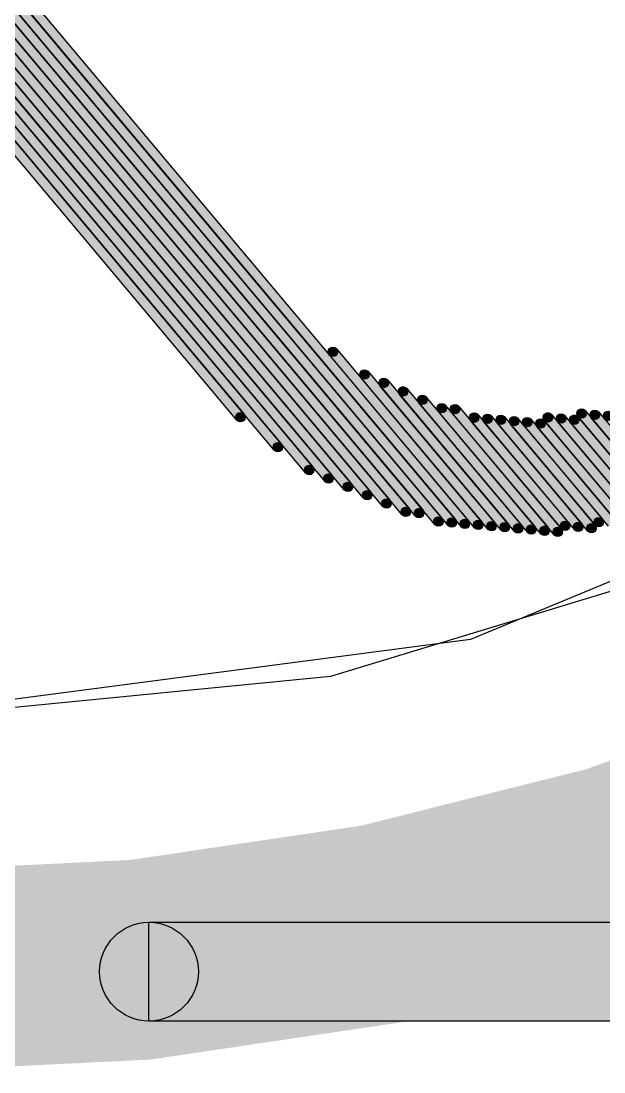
# Model space of a CAD drawing. Header units: millimetres. Extents: x -4 to 157, y -60 to 103.
# Drawn here: x 112.86 to 115.184, y -24.613 to -20.422 of the extents above; entities that cross this region are included whole.
import ezdxf

# ---------------------------------------------------------------- set-up
doc = ezdxf.new("R2010")
doc.units = ezdxf.units.MM
for name, color, linetype, true_color in [('BottomLayer', 5, 'Continuous', 0x0000ff), ('BottomSolder', 6, 'Continuous', 0xff00ff), ('KeepOutLayer', 6, 'Continuous', 0xff00ff), ('Mechanical18', 7, 'Continuous', 0x7f7f00), ('MidLayer1', 7, 'Continuous', 0x7f0000), ('MidLayer2', 7, 'Continuous', 0x3f7f00), ('TopLayer', 1, 'Continuous', 0xff0000)]:
    doc.layers.add(name, color=color, linetype=linetype, true_color=true_color)

msp = doc.modelspace()

# ---------------------------------------------------------------- hatches: boundary and pattern name
at = {"layer": 'BottomSolder', "true_color": 0xff00ff}
for points in [[(91.26185127787458, 5.393394957520172), (91.29060872212541, 5.417525042479827), (114.6440787221254, -22.41437495752018), (114.6153212778746, -22.43850504247983)], [(91.25712141092342, 5.340334798958711), (91.28587858907659, 5.364465201041291), (114.5914885890766, -22.40977479895871), (114.5627314109234, -22.43390520104128)], [(91.25251135340943, 5.287534867500796), (91.28126864659058, 5.311665132499204), (114.5384886465906, -22.40517486750079), (114.5097313534094, -22.4293051324992)], [(91.27204139168794, 5.205804821882456), (91.30079860831208, 5.229935178117543), (114.4615286083121, -22.37173482188246), (114.4327713916879, -22.39586517811755)], [(91.26756129113903, 5.153134941712061), (91.29631870886098, 5.17726505828794), (114.408618708861, -22.36715494171206), (114.379861291139, -22.39128505828794)], [(91.28697133506384, 5.071324889364217), (91.31572866493616, 5.095455110635783), (114.3315186649362, -22.33374488936422), (114.3027613350638, -22.35787511063578)], [(91.30639135984194, 4.989794859834834), (91.33514864015805, 5.013925140165163), (114.254638640158, -22.30039485983483), (114.2258813598419, -22.32452514016516)], [(91.3259412902824, 4.908274942732966), (91.35469870971761, 4.932405057267033), (114.1775087097176, -22.26701494273296), (114.1487512902824, -22.29114505726704)], [(91.3453513813059, 4.826484834255194), (91.3741086186941, 4.850615165744809), (114.1006286186941, -22.23363483425519), (114.0718713813059, -22.25776516574481)], [(91.36490136613389, 4.744894852336405), (91.39365863386611, 4.769025147663598), (114.0235986338661, -22.2001948523364), (113.9948413661339, -22.2243251476636)], [(91.43272134239808, 4.605794880623606), (91.46147865760193, 4.629925119376392), (113.8983186576019, -22.10927488062362), (113.8695613423981, -22.13340511937638)], [(91.52440135051188, 4.43791487095395), (91.55315864948811, 4.462045129046054), (113.7488886494881, -21.98977487095395), (113.7201313505119, -22.01390512904604)], [(114.0892522455283, -21.75309619560393), (114.1180077544717, -21.72896380439607), (114.6971077544717, -22.41900380439606), (114.6683522455283, -22.44313619560393)], [(114.2146503892077, -21.84401398331652), (114.2434096107923, -21.81988601668348), (114.7499596107923, -22.42366601668348), (114.7212003892077, -22.44779398331652)], [(114.2916447638131, -21.87737919568858), (114.320395236187, -21.85324080431142), (114.802945236187, -22.42799080431142), (114.774194763813, -22.45212919568858)], [(114.3685424271907, -21.91070641206463), (114.3972975728093, -21.88657358793537), (114.8557475728093, -22.43283358793537), (114.8269924271907, -22.45696641206463)], [(114.4454736429621, -21.94422786055268), (114.4742263570379, -21.92009213944732), (114.9085863570379, -22.43754213944732), (114.8798336429621, -22.46167786055268)], [(114.5226285380103, -21.97742177644627), (114.5513914619897, -21.95329822355373), (114.9613914619897, -22.44214822355373), (114.9326285380103, -22.46627177644627)], [(114.5755877156682, -21.98199079588577), (114.6043522843318, -21.95786920411422), (115.0143122843318, -22.44673920411423), (114.9855477156682, -22.47086079588577)], [(114.6524492307925, -22.0154726024141), (114.6812107692075, -21.9913473975859), (115.0430107692075, -22.42267739758591), (115.0142492307925, -22.4468026024141)], [(114.7053820122736, -22.02018591765847), (114.7341379877263, -21.99605408234153), (115.0959479877263, -22.42719408234153), (115.0671920122737, -22.45132591765847)], [(114.7580729475366, -22.02463703204878), (114.7868270524634, -22.00050296795123), (115.1488870524634, -22.43187296795122), (115.1201329475367, -22.45600703204877)], [(114.9455799972964, -22.01441351616422), (114.9743400027036, -21.99028648383578), (115.3121100027036, -22.39291648383578), (115.2833499972964, -22.41704351616421)], [(114.9984498380536, -22.01891332634037), (115.0272101619464, -21.99478667365963), (115.3650801619465, -22.39754667365963), (115.3363198380536, -22.42167332634036)], [(115.0513514321325, -22.02363522631703), (115.0801085678675, -21.99950477368297), (115.3937685678675, -22.37330477368297), (115.3650114321325, -22.39743522631703)], [(115.0801514626053, -21.99952526263237), (115.1089085373947, -21.97539473736763), (115.4225785373947, -22.34920473736763), (115.3938214626053, -22.37333526263237)], [(115.1329241211024, -22.0042984301349), (115.1616758788976, -21.9801615698651), (115.4754358788976, -22.3539115698651), (115.4466841211024, -22.3780484301349)], [(114.8110706157724, -22.02931425336415), (114.8398293842276, -22.00518574663585), (115.1776093842276, -22.40778574663585), (115.1488506157724, -22.43191425336415)], [(114.8638727825763, -22.03393683550696), (114.8926272174237, -22.00980316449304), (115.2305472174237, -22.41242316449304), (115.2017927825763, -22.43655683550696)], [(114.9168616520075, -22.03860548834512), (114.9456183479925, -22.01447451165488), (115.2592983479925, -22.38828451165488), (115.2305416520075, -22.41241548834513)]]:
    msp.add_hatch(color=6, dxfattribs=at).paths.add_polyline_path(points, flags=0)
h = msp.add_hatch(color=6, dxfattribs=at)
edge = h.paths.add_edge_path(flags=0)
edge.add_arc((114.10363, -21.74103), 0.01877, 0, 360)
h = msp.add_hatch(color=6, dxfattribs=at)
edge = h.paths.add_edge_path(flags=0)
edge.add_arc((114.22903, -21.83195), 0.01877, 0, 360)
h = msp.add_hatch(color=6, dxfattribs=at)
edge = h.paths.add_edge_path(flags=0)
edge.add_arc((114.30602, -21.86531), 0.01877, 0, 360)
h = msp.add_hatch(color=6, dxfattribs=at)
edge = h.paths.add_edge_path(flags=0)
edge.add_arc((114.38292, -21.89864), 0.01877, 0, 360)
h = msp.add_hatch(color=6, dxfattribs=at)
edge = h.paths.add_edge_path(flags=0)
edge.add_arc((114.45985, -21.93216), 0.01877, 0, 360)
h = msp.add_hatch(color=6, dxfattribs=at)
edge = h.paths.add_edge_path(flags=0)
edge.add_arc((114.53701, -21.96536), 0.01877, 0, 360)
h = msp.add_hatch(color=6, dxfattribs=at)
edge = h.paths.add_edge_path(flags=0)
edge.add_arc((114.58997, -21.96993), 0.01877, 0, 360)
h = msp.add_hatch(color=6, dxfattribs=at)
edge = h.paths.add_edge_path(flags=0)
edge.add_arc((113.73451, -22.00184), 0.01877, 0, 360)
h = msp.add_hatch(color=6, dxfattribs=at)
edge = h.paths.add_edge_path(flags=0)
edge.add_arc((114.66683, -22.00341), 0.01877, 0, 360)
h = msp.add_hatch(color=6, dxfattribs=at)
edge = h.paths.add_edge_path(flags=0)
edge.add_arc((114.71976, -22.00812), 0.01877, 0, 360)
h = msp.add_hatch(color=6, dxfattribs=at)
edge = h.paths.add_edge_path(flags=0)
edge.add_arc((114.77245, -22.01257), 0.01877, 0, 360)
h = msp.add_hatch(color=6, dxfattribs=at)
edge = h.paths.add_edge_path(flags=0)
edge.add_arc((114.82545, -22.01725), 0.01877, 0, 360)
h = msp.add_hatch(color=6, dxfattribs=at)
edge = h.paths.add_edge_path(flags=0)
edge.add_arc((114.95996, -22.00235), 0.01877, 0, 360)
h = msp.add_hatch(color=6, dxfattribs=at)
edge = h.paths.add_edge_path(flags=0)
edge.add_arc((115.01283, -22.00685), 0.01877, 0, 360)
h = msp.add_hatch(color=6, dxfattribs=at)
edge = h.paths.add_edge_path(flags=0)
edge.add_arc((115.06573, -22.01157000000001), 0.01877, 0, 360)
h = msp.add_hatch(color=6, dxfattribs=at)
edge = h.paths.add_edge_path(flags=0)
edge.add_arc((115.09453, -21.98746), 0.01877, 0, 360)
h = msp.add_hatch(color=6, dxfattribs=at)
edge = h.paths.add_edge_path(flags=0)
edge.add_arc((115.1473, -21.99223), 0.01877, 0, 360)
h = msp.add_hatch(color=6, dxfattribs=at)
edge = h.paths.add_edge_path(flags=0)
edge.add_arc((115.20027, -21.99681), 0.01877, 0, 360)
h = msp.add_hatch(color=6, dxfattribs=at)
edge = h.paths.add_edge_path(flags=0)
edge.add_arc((114.87825, -22.02187), 0.01877, 0, 360)
h = msp.add_hatch(color=6, dxfattribs=at)
edge = h.paths.add_edge_path(flags=0)
edge.add_arc((114.93124, -22.02654), 0.01877, 0, 360)
h = msp.add_hatch(color=6, dxfattribs=at)
edge = h.paths.add_edge_path(flags=0)
edge.add_arc((113.88394, -22.12134), 0.01877, 0, 360)
h = msp.add_hatch(color=6, dxfattribs=at)
edge = h.paths.add_edge_path(flags=0)
edge.add_arc((114.00922, -22.21226), 0.01877, 0, 360)
h = msp.add_hatch(color=6, dxfattribs=at)
edge = h.paths.add_edge_path(flags=0)
edge.add_arc((114.08625, -22.2457), 0.01877, 0, 360)
h = msp.add_hatch(color=6, dxfattribs=at)
edge = h.paths.add_edge_path(flags=0)
edge.add_arc((114.16313, -22.27908), 0.01877, 0, 360)
h = msp.add_hatch(color=6, dxfattribs=at)
edge = h.paths.add_edge_path(flags=0)
edge.add_arc((114.24026, -22.31246), 0.01877, 0, 360)
h = msp.add_hatch(color=6, dxfattribs=at)
edge = h.paths.add_edge_path(flags=0)
edge.add_arc((114.31714, -22.34581), 0.01877, 0, 360)
h = msp.add_hatch(color=6, dxfattribs=at)
edge = h.paths.add_edge_path(flags=0)
edge.add_arc((114.39424, -22.37922), 0.01877, 0, 360)
h = msp.add_hatch(color=6, dxfattribs=at)
edge = h.paths.add_edge_path(flags=0)
edge.add_arc((114.44715, -22.3838), 0.01877, 0, 360)
h = msp.add_hatch(color=6, dxfattribs=at)
edge = h.paths.add_edge_path(flags=0)
edge.add_arc((114.52411, -22.41724), 0.01877, 0, 360)
h = msp.add_hatch(color=6, dxfattribs=at)
edge = h.paths.add_edge_path(flags=0)
edge.add_arc((114.57711, -22.42184), 0.01877, 0, 360)
h = msp.add_hatch(color=6, dxfattribs=at)
edge = h.paths.add_edge_path(flags=0)
edge.add_arc((114.6297, -22.42644), 0.01877, 0, 360)
h = msp.add_hatch(color=6, dxfattribs=at)
edge = h.paths.add_edge_path(flags=0)
edge.add_arc((114.68273, -22.43107), 0.01877, 0, 360)
h = msp.add_hatch(color=6, dxfattribs=at)
edge = h.paths.add_edge_path(flags=0)
edge.add_arc((114.73558, -22.43573), 0.01877, 0, 360)
h = msp.add_hatch(color=6, dxfattribs=at)
edge = h.paths.add_edge_path(flags=0)
edge.add_arc((115.02863, -22.43474), 0.01877, 0, 360)
h = msp.add_hatch(color=6, dxfattribs=at)
edge = h.paths.add_edge_path(flags=0)
edge.add_arc((115.16323, -22.41985), 0.01877, 0, 360)
h = msp.add_hatch(color=6, dxfattribs=at)
edge = h.paths.add_edge_path(flags=0)
edge.add_arc((114.78857, -22.44006), 0.01877, 0, 360)
h = msp.add_hatch(color=6, dxfattribs=at)
edge = h.paths.add_edge_path(flags=0)
edge.add_arc((114.84137, -22.4449), 0.01877, 0, 360)
h = msp.add_hatch(color=6, dxfattribs=at)
edge = h.paths.add_edge_path(flags=0)
edge.add_arc((114.89421, -22.44961), 0.01877, 0, 360)
h = msp.add_hatch(color=6, dxfattribs=at)
edge = h.paths.add_edge_path(flags=0)
edge.add_arc((114.94701, -22.45421), 0.01877, 0, 360)
h = msp.add_hatch(color=6, dxfattribs=at)
edge = h.paths.add_edge_path(flags=0)
edge.add_arc((114.99993, -22.4588), 0.01877, 0, 360)
h = msp.add_hatch(color=6, dxfattribs=at)
edge = h.paths.add_edge_path(flags=0)
edge.add_arc((115.08157, -22.43926), 0.01877, 0, 360)
h = msp.add_hatch(color=6, dxfattribs=at)
edge = h.paths.add_edge_path(flags=0)
edge.add_arc((115.13451, -22.44394), 0.01877, 0, 360)
at = {"layer": 'Mechanical18', "true_color": 0x7f7f00}
h = msp.add_hatch(color=56, dxfattribs=at)
edge = h.paths.add_edge_path(flags=0)
edge.add_arc((113.37008, -24.2126), 0.19685, 0, 360)
msp.add_hatch(color=56, dxfattribs=at).paths.add_polyline_path([(113.37008, -24.40945), (113.37008, -24.01575), (136.20472, -24.01575), (136.20472, -24.40945)], flags=0)

# ---------------------------------------------------------------- linework, layer by layer
at = {"layer": 'BottomLayer'}
for p, q in [((116.77906, -22.00666), (114.65234, -22.88758)), ((114.65234, -22.88758), (112.47602, -23.17409))]:
    msp.add_line(p, q, dxfattribs=at)
at = {"layer": 'BottomSolder', "color": 6, "true_color": 0xff00ff}
for p, q in [((91.29060872212541, 5.417525042479827), (114.6440787221254, -22.41437495752018)), ((114.6153212778746, -22.43850504247983), (91.26185127787458, 5.393394957520169)), ((91.28587858907659, 5.364465201041291), (114.5914885890766, -22.40977479895871)), ((114.5627314109234, -22.43390520104128), (91.25712141092342, 5.3403347989587)), ((114.5097313534094, -22.4293051324992), (91.25251135340943, 5.287534867500792)), ((91.28126864659058, 5.311665132499204), (114.5384886465906, -22.40517486750079)), ((114.4327713916879, -22.39586517811755), (91.27204139168792, 5.20580482188246)), ((91.30079860831208, 5.229935178117543), (114.4615286083121, -22.37173482188246)), ((91.29631870886098, 5.17726505828794), (114.408618708861, -22.36715494171206)), ((114.379861291139, -22.39128505828794), (91.26756129113903, 5.153134941712061)), ((114.3027613350638, -22.35787511063578), (91.28697133506384, 5.071324889364213)), ((91.31572866493616, 5.095455110635783), (114.3315186649362, -22.33374488936422)), ((114.2258813598419, -22.32452514016516), (91.30639135984194, 4.989794859834838)), ((91.33514864015805, 5.013925140165163), (114.254638640158, -22.30039485983483)), ((114.1487512902824, -22.29114505726704), (91.3259412902824, 4.908274942732966)), ((91.35469870971761, 4.932405057267033), (114.1775087097176, -22.26701494273296)), ((114.0718713813059, -22.25776516574481), (91.3453513813059, 4.826484834255183)), ((91.3741086186941, 4.850615165744809), (114.1006286186941, -22.23363483425519)), ((113.9948413661339, -22.2243251476636), (91.36490136613389, 4.744894852336408)), ((91.39365863386611, 4.769025147663598), (114.0235986338661, -22.2001948523364)), ((91.46147865760193, 4.629925119376392), (113.8983186576019, -22.10927488062362)), ((113.8695613423981, -22.13340511937638), (91.43272134239807, 4.605794880623616)), ((91.55315864948811, 4.462045129046054), (113.7488886494881, -21.98977487095395)), ((113.7201313505119, -22.01390512904604), (91.52440135051188, 4.437914870953939)), ((114.0892522455283, -21.75309619560393), (114.1180077544717, -21.72896380439607)), ((114.1180077544717, -21.72896380439607), (114.6971077544717, -22.41900380439606)), ((114.6683522455283, -22.44313619560393), (114.0892522455283, -21.75309619560393)), ((114.2146503892077, -21.84401398331652), (114.2434096107923, -21.81988601668348)), ((114.2434096107923, -21.81988601668348), (114.7499596107923, -22.42366601668348)), ((114.7212003892077, -22.44779398331652), (114.2146503892077, -21.84401398331652)), ((114.2916447638131, -21.87737919568858), (114.320395236187, -21.85324080431142)), ((114.320395236187, -21.85324080431142), (114.802945236187, -22.42799080431142)), ((114.774194763813, -22.45212919568858), (114.2916447638131, -21.87737919568858)), ((114.3685424271907, -21.91070641206463), (114.3972975728093, -21.88657358793537)), ((114.8269924271907, -22.45696641206463), (114.3685424271907, -21.91070641206463)), ((114.3972975728093, -21.88657358793537), (114.8557475728093, -22.43283358793537)), ((114.4454736429621, -21.94422786055268), (114.4742263570379, -21.92009213944732)), ((114.8798336429621, -22.46167786055268), (114.4454736429621, -21.94422786055268)), ((114.4742263570379, -21.92009213944732), (114.9085863570379, -22.43754213944732)), ((114.5226285380103, -21.97742177644627), (114.5513914619897, -21.95329822355373)), ((114.5513914619897, -21.95329822355373), (114.9613914619897, -22.44214822355373)), ((114.5755877156682, -21.98199079588577), (114.6043522843318, -21.95786920411422)), ((114.6043522843318, -21.95786920411422), (115.0143122843318, -22.44673920411423)), ((113.7488886494881, -21.98977487095395), (113.7201313505119, -22.01390512904604)), ((114.9326285380103, -22.46627177644627), (114.5226285380103, -21.97742177644627)), ((114.9855477156682, -22.47086079588577), (114.5755877156682, -21.98199079588577)), ((114.6524492307925, -22.0154726024141), (114.6812107692075, -21.9913473975859)), ((114.6812107692075, -21.9913473975859), (115.0430107692075, -22.42267739758591)), ((114.7053820122736, -22.02018591765847), (114.7341379877263, -21.99605408234153)), ((114.7341379877263, -21.99605408234153), (115.0959479877263, -22.42719408234153)), ((114.7580729475366, -22.02463703204878), (114.7868270524634, -22.00050296795123)), ((114.7868270524634, -22.00050296795123), (115.1488870524634, -22.43187296795122)), ((114.9455799972964, -22.01441351616422), (114.9743400027036, -21.99028648383578)), ((114.9743400027036, -21.99028648383578), (115.3121100027036, -22.39291648383578)), ((114.9984498380536, -22.01891332634037), (115.0272101619464, -21.99478667365963)), ((115.0272101619464, -21.99478667365963), (115.3650801619465, -22.39754667365963)), ((115.0513514321325, -22.02363522631703), (115.0801085678675, -21.99950477368297)), ((115.0801085678675, -21.99950477368297), (115.3937685678675, -22.37330477368297)), ((115.0801514626053, -21.99952526263237), (115.1089085373947, -21.97539473736763)), ((115.3938214626053, -22.37333526263237), (115.0801514626053, -21.99952526263237)), ((115.1089085373947, -21.97539473736763), (115.4225785373947, -22.34920473736763)), ((115.1329241211024, -22.0042984301349), (115.1616758788976, -21.9801615698651)), ((115.1616758788976, -21.9801615698651), (115.4754358788976, -22.3539115698651)), ((115.0142492307925, -22.4468026024141), (114.6524492307925, -22.0154726024141)), ((115.0671920122737, -22.45132591765847), (114.7053820122736, -22.02018591765847)), ((115.1201329475367, -22.45600703204877), (114.7580729475366, -22.02463703204878)), ((114.8110706157724, -22.02931425336415), (114.8398293842276, -22.00518574663585)), ((115.1488506157724, -22.43191425336415), (114.8110706157724, -22.02931425336415)), ((114.8398293842276, -22.00518574663585), (115.1776093842276, -22.40778574663585)), ((114.8638727825763, -22.03393683550696), (114.8926272174237, -22.00980316449304)), ((115.2017927825763, -22.43655683550696), (114.8638727825763, -22.03393683550696)), ((114.8926272174237, -22.00980316449304), (115.2305472174237, -22.41242316449304)), ((114.9168616520075, -22.03860548834512), (114.9456183479925, -22.01447451165488)), ((115.2305416520075, -22.41241548834513), (114.9168616520075, -22.03860548834512)), ((115.2833499972964, -22.41704351616421), (114.9455799972964, -22.01441351616422)), ((114.9456183479925, -22.01447451165488), (115.2592983479925, -22.38828451165488)), ((115.3363198380536, -22.42167332634036), (114.9984498380536, -22.01891332634037)), ((115.3650114321325, -22.39743522631703), (115.0513514321325, -22.02363522631703)), ((115.4466841211024, -22.3780484301349), (115.1329241211024, -22.0042984301349)), ((113.8983186576019, -22.10927488062362), (113.8695613423981, -22.13340511937638)), ((114.0235986338661, -22.2001948523364), (113.9948413661339, -22.2243251476636)), ((114.1006286186941, -22.23363483425519), (114.0718713813059, -22.25776516574481)), ((114.1775087097176, -22.26701494273296), (114.1487512902824, -22.29114505726704)), ((114.254638640158, -22.30039485983483), (114.2258813598419, -22.32452514016516)), ((114.3315186649362, -22.33374488936421), (114.3027613350638, -22.35787511063578)), ((114.408618708861, -22.36715494171206), (114.379861291139, -22.39128505828794)), ((114.4615286083121, -22.37173482188246), (114.4327713916879, -22.39586517811755)), ((114.5384886465906, -22.40517486750079), (114.5097313534094, -22.4293051324992)), ((114.5914885890766, -22.40977479895871), (114.5627314109234, -22.43390520104128)), ((114.6440787221254, -22.41437495752017), (114.6153212778746, -22.43850504247983)), ((114.6971077544717, -22.41900380439606), (114.6683522455283, -22.44313619560393)), ((115.1776093842276, -22.40778574663585), (115.1488506157724, -22.43191425336415)), ((114.7499596107923, -22.42366601668348), (114.7212003892077, -22.44779398331652)), ((114.802945236187, -22.42799080431142), (114.774194763813, -22.45212919568858)), ((114.8557475728093, -22.43283358793537), (114.8269924271907, -22.45696641206463)), ((114.9085863570379, -22.43754213944732), (114.8798336429621, -22.46167786055268)), ((114.9613914619897, -22.44214822355373), (114.9326285380103, -22.46627177644627)), ((115.0143122843318, -22.44673920411423), (114.9855477156682, -22.47086079588577)), ((115.0430107692075, -22.42267739758591), (115.0142492307925, -22.4468026024141)), ((115.0959479877263, -22.42719408234153), (115.0671920122737, -22.45132591765847)), ((115.1488870524634, -22.43187296795122), (115.1201329475367, -22.45600703204877))]:
    msp.add_line(p, q, dxfattribs=at)
at = {"layer": 'BottomSolder'}
for centre in [(114.10363, -21.74103), (114.22903, -21.83195), (114.30602, -21.86531), (114.38292, -21.89864), (114.45985, -21.93216), (114.53701, -21.96536), (114.58997, -21.96993), (113.73451, -22.00184), (114.66683, -22.00341), (114.71976, -22.00812), (114.77245, -22.01257), (114.82545, -22.01725), (114.95996, -22.00235), (115.01283, -22.00685), (115.06573, -22.01157000000001), (115.09453, -21.98746), (115.1473, -21.99223), (115.20027, -21.99681), (114.87825, -22.02187), (114.93124, -22.02654), (113.88394, -22.12134), (114.00922, -22.21226), (114.08625, -22.2457), (114.16313, -22.27908), (114.24026, -22.31246), (114.31714, -22.34581), (114.39424, -22.37922), (114.44715, -22.3838), (114.52411, -22.41724), (114.57711, -22.42184), (114.6297, -22.42644), (114.68273, -22.43107), (114.73558, -22.43573), (115.02863, -22.43474), (115.16323, -22.41985), (114.78857, -22.44006), (114.84137, -22.4449), (114.89421, -22.44961), (114.94701, -22.45421), (114.99993, -22.4588), (115.08157, -22.43926), (115.13451, -22.44394)]:
    msp.add_circle(centre, 0.01877, dxfattribs=at)
at = {"layer": 'KeepOutLayer'}
msp.add_lwpolyline([(122.2126, -14.37008, 0.8, 0.8, -0.4142135623730951), (112.37008, -24.2126, 0.8, 0.8, 0)], format="xyseb", dxfattribs=at)
at = {"layer": 'Mechanical18', "color": 56, "true_color": 0x7f7f00}
for p, q in [((113.37008, -24.40945), (113.37008, -24.01575)), ((113.37008, -24.01575), (136.20472, -24.01575)), ((136.20472, -24.40945), (113.37008, -24.40945))]:
    msp.add_line(p, q, dxfattribs=at)
at = {"layer": 'Mechanical18'}
msp.add_circle((113.37008, -24.2126), 0.19685, dxfattribs=at)
at = {"layer": 'MidLayer1'}
for p, q in [((115.75111, -22.53261), (114.09371, -23.03538)), ((114.09371, -23.03538), (112.41087, -23.20112))]:
    msp.add_line(p, q, dxfattribs=at)
at = {"layer": 'MidLayer2'}
for p, q in [((115.75111, -22.53261), (114.09371, -23.03538)), ((114.09371, -23.03538), (112.41087, -23.20112))]:
    msp.add_line(p, q, dxfattribs=at)
at = {"layer": 'TopLayer'}
for p, q in [((115.75111, -22.53261), (114.09371, -23.03538)), ((114.09371, -23.03538), (112.41087, -23.20112))]:
    msp.add_line(p, q, dxfattribs=at)

doc.saveas('drawing.dxf')
